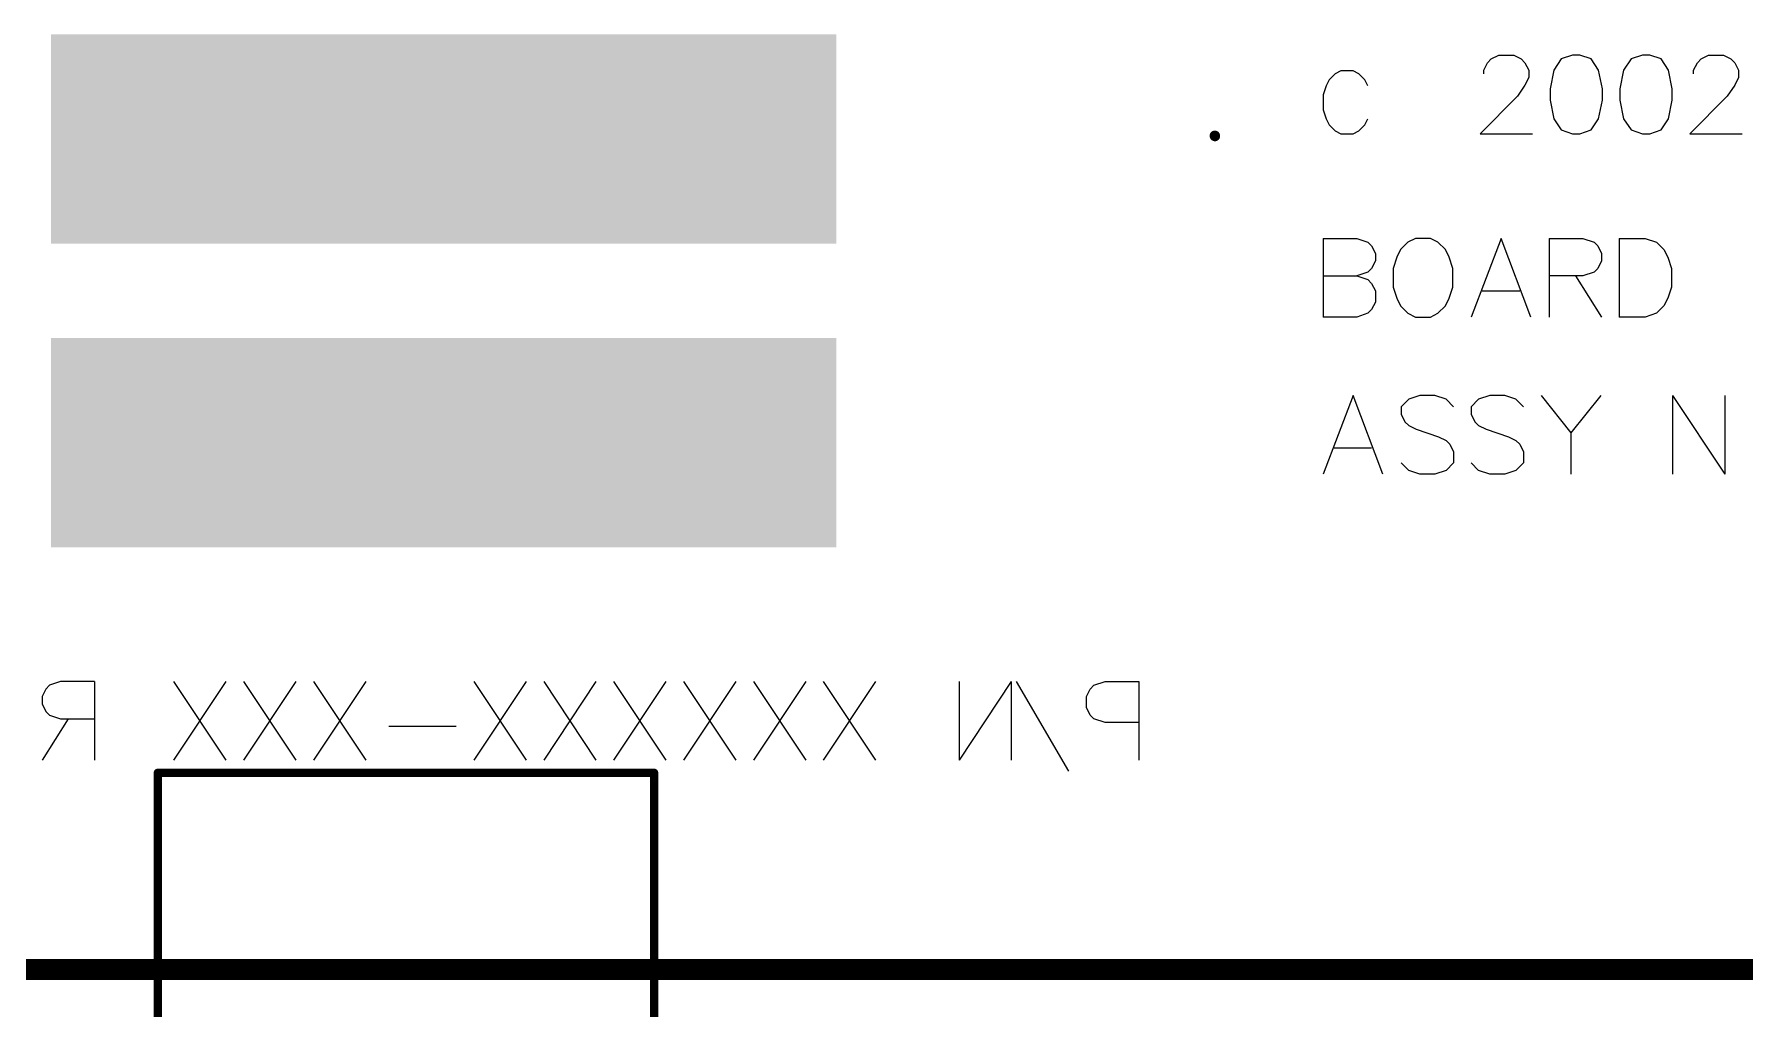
# Model space of a CAD drawing. Header units: millimetres. Extents: x 3.26 to 13.14, y 5.38 to 10.83.
# Drawn here: x 4.265 to 5.899, y 9.9 to 10.83 of the extents above; entities that cross this region are included whole.
import ezdxf

# ---------------------------------------------------------------- set-up
doc = ezdxf.new("R2010")
doc.units = ezdxf.units.MM
doc.header["$MEASUREMENT"] = 0
for name, color, linetype in [('BottomLayer', 5, 'Continuous'), ('BottomSolder', 6, 'Continuous'), ('Mechanical1', 6, 'Continuous'), ('Mechanical13', 56, 'Continuous'), ('Mechanical15', 56, 'Continuous'), ('MultiLayer', 9, 'Continuous'), ('PadHoleLayer', 156, 'Continuous'), ('TopLayer', 1, 'Continuous'), ('TopOverlay', 2, 'Continuous'), ('TopSolder', 216, 'Continuous')]:
    doc.layers.add(name, color=color, linetype=linetype)

# ---------------------------------------------------------------- blocks, each defined once
blk = doc.blocks.new('61400416121_52')
at = {"layer": 'BottomLayer'}
for points, const_width in [([(-0.0632, 0.2654, 1), (-0.0352, 0.2654, 1)], 0.028), ([(0.0352, 0.2654, 1), (0.0632, 0.2654, 1)], 0.028), ([(-0.0632, 0.1866, 1), (-0.0352, 0.1866, 1)], 0.028), ([(0.0352, 0.1866, 1), (0.0632, 0.1866, 1)], 0.028), ([(-0.271, 0.0799, 1), (-0.2031, 0.0799, 1)], 0.0679), ([(0.2031, 0.0799, 1), (0.271, 0.0799, 1)], 0.0679)]:
    blk.add_lwpolyline(points, format="xyb", close=True, dxfattribs=dict(at, const_width=const_width))
at = {"layer": 'BottomSolder'}
for points, const_width in [([(-0.0642, 0.2654, 1), (-0.0342, 0.2654, 1)], 0.03), ([(0.0342, 0.2654, 1), (0.0642, 0.2654, 1)], 0.03), ([(-0.0642, 0.1866, 1), (-0.0342, 0.1866, 1)], 0.03), ([(0.0342, 0.1866, 1), (0.0642, 0.1866, 1)], 0.03), ([(-0.272, 0.0799, 1), (-0.2021, 0.0799, 1)], 0.0699), ([(0.2021, 0.0799, 1), (0.272, 0.0799, 1)], 0.0699)]:
    blk.add_lwpolyline(points, format="xyb", close=True, dxfattribs=dict(at, const_width=const_width))
at = {"layer": 'Mechanical13', "const_width": 0.00394}
for points in [[(-0.237, 0.3248), (-0.237, -0.3248)], [(0.237, 0.3248), (-0.237, 0.3248)], [(0.237, 0.3248), (0.237, -0.3248)], [(0.237, -0.3248), (-0.237, -0.3248)]]:
    blk.add_lwpolyline(points, dxfattribs=at)
at = {"layer": 'Mechanical13', "const_width": 0.00197}
for points in [[(-0.238, 0.3248, 1), (-0.236, 0.3248, 1)], [(-0.238, 0.3248, 1), (-0.236, 0.3248, 1)], [(0.236, 0.3248, 1), (0.238, 0.3248, 1)], [(0.236, 0.3248, 1), (0.238, 0.3248, 1)], [(-0.238, -0.3248, 1), (-0.236, -0.3248, 1)], [(-0.238, -0.3248, 1), (-0.236, -0.3248, 1)], [(0.236, -0.3248, 1), (0.238, -0.3248, 1)], [(0.236, -0.3248, 1), (0.238, -0.3248, 1)]]:
    blk.add_lwpolyline(points, format="xyb", close=True, dxfattribs=at)
at = {"layer": 'Mechanical15', "const_width": 0.00197}
for points in [[(0, 0.0197), (0, -0.0197)], [(0.0197, 0), (-0.0197, 0)]]:
    blk.add_lwpolyline(points, dxfattribs=at)
at = {"layer": 'Mechanical15', "const_width": 0.000984}
for points in [[(-0.0005, 0.0197, 1), (0.0005, 0.0197, 1)], [(-0.0202, 0, 1), (-0.0192, 0, 1)], [(0.0192, 0, 1), (0.0202, 0, 1)], [(-0.0005, -0.0197, 1), (0.0005, -0.0197, 1)]]:
    blk.add_lwpolyline(points, format="xyb", close=True, dxfattribs=at)
at = {"layer": 'MultiLayer'}
for points, const_width in [([(-0.0632, 0.2654, 1), (-0.0352, 0.2654, 1)], 0.028), ([(0.0352, 0.2654, 1), (0.0632, 0.2654, 1)], 0.028), ([(-0.0632, 0.1866, 1), (-0.0352, 0.1866, 1)], 0.028), ([(0.0352, 0.1866, 1), (0.0632, 0.1866, 1)], 0.028), ([(-0.271, 0.0799, 1), (-0.2031, 0.0799, 1)], 0.0679), ([(0.2031, 0.0799, 1), (0.271, 0.0799, 1)], 0.0679)]:
    blk.add_lwpolyline(points, format="xyb", close=True, dxfattribs=dict(at, const_width=const_width))
at = {"layer": 'PadHoleLayer'}
for points, const_width in [([(-0.0583, 0.2654, 1), (-0.0402, 0.2654, 1)], 0.0181), ([(0.0402, 0.2654, 1), (0.0583, 0.2654, 1)], 0.0181), ([(-0.0583, 0.1866, 1), (-0.0402, 0.1866, 1)], 0.0181), ([(0.0402, 0.1866, 1), (0.0583, 0.1866, 1)], 0.0181), ([(-0.2596, 0.0799, 1), (-0.2144, 0.0799, 1)], 0.0453), ([(0.2144, 0.0799, 1), (0.2596, 0.0799, 1)], 0.0453)]:
    blk.add_lwpolyline(points, format="xyb", close=True, dxfattribs=dict(at, const_width=const_width))
at = {"layer": 'TopLayer'}
for points, const_width in [([(-0.0632, 0.2654, 1), (-0.0352, 0.2654, 1)], 0.028), ([(0.0352, 0.2654, 1), (0.0632, 0.2654, 1)], 0.028), ([(-0.0632, 0.1866, 1), (-0.0352, 0.1866, 1)], 0.028), ([(0.0352, 0.1866, 1), (0.0632, 0.1866, 1)], 0.028), ([(-0.271, 0.0799, 1), (-0.2031, 0.0799, 1)], 0.0679), ([(0.2031, 0.0799, 1), (0.271, 0.0799, 1)], 0.0679)]:
    blk.add_lwpolyline(points, format="xyb", close=True, dxfattribs=dict(at, const_width=const_width))
at = {"layer": 'TopOverlay', "const_width": 0.00787}
for points in [[(0.237, 0.3248), (-0.237, 0.3248)], [(-0.237, 0.3248), (-0.237, 0.1598)], [(0.237, 0.3248), (0.237, 0.1598)], [(-0.237, 0), (-0.237, -0.3248)], [(0.237, 0), (0.237, -0.3248)], [(0.237, -0.3248), (-0.237, -0.3248)]]:
    blk.add_lwpolyline(points, dxfattribs=at)
at = {"layer": 'TopOverlay', "const_width": 0.00394}
for points in [[(-0.239, 0.3248, 1), (-0.235, 0.3248, 1)], [(-0.239, 0.3248, 1), (-0.235, 0.3248, 1)], [(0.235, 0.3248, 1), (0.239, 0.3248, 1)], [(0.235, 0.3248, 1), (0.239, 0.3248, 1)], [(-0.239, 0.1598, 1), (-0.235, 0.1598, 1)], [(0.235, 0.1598, 1), (0.239, 0.1598, 1)], [(-0.239, 0, 1), (-0.235, 0, 1)], [(0.235, 0, 1), (0.239, 0, 1)], [(-0.239, -0.3248, 1), (-0.235, -0.3248, 1)], [(-0.239, -0.3248, 1), (-0.235, -0.3248, 1)], [(0.235, -0.3248, 1), (0.239, -0.3248, 1)], [(0.235, -0.3248, 1), (0.239, -0.3248, 1)]]:
    blk.add_lwpolyline(points, format="xyb", close=True, dxfattribs=at)
at = {"layer": 'TopSolder'}
for points, const_width in [([(-0.0642, 0.2654, 1), (-0.0342, 0.2654, 1)], 0.03), ([(0.0342, 0.2654, 1), (0.0642, 0.2654, 1)], 0.03), ([(-0.0642, 0.1866, 1), (-0.0342, 0.1866, 1)], 0.03), ([(0.0342, 0.1866, 1), (0.0642, 0.1866, 1)], 0.03), ([(-0.272, 0.0799, 1), (-0.2021, 0.0799, 1)], 0.0699), ([(0.2021, 0.0799, 1), (0.272, 0.0799, 1)], 0.0699)]:
    blk.add_lwpolyline(points, format="xyb", close=True, dxfattribs=dict(at, const_width=const_width))

msp = doc.modelspace()

# ---------------------------------------------------------------- linework, layer by layer
at = {"layer": 'BottomLayer'}
for p, q in [((4.2902, 10.212), (4.2795, 10.2084)), ((4.3224, 10.212), (4.2902, 10.212)), ((4.3224, 10.212), (4.3224, 10.137)), ((4.448, 10.212), (4.3981, 10.137)), ((4.3981, 10.212), (4.448, 10.137)), ((4.5148, 10.212), (4.4648, 10.137)), ((4.4648, 10.212), (4.5148, 10.137)), ((4.5816, 10.212), (4.5316, 10.137)), ((4.5316, 10.212), (4.5816, 10.137)), ((4.7348, 10.212), (4.6848, 10.137)), ((4.6848, 10.212), (4.7348, 10.137)), ((4.8015, 10.212), (4.7516, 10.137)), ((4.7516, 10.212), (4.8015, 10.137)), ((4.8683, 10.212), (4.8183, 10.137)), ((4.8183, 10.212), (4.8683, 10.137)), ((4.9351, 10.212), (4.8851, 10.137)), ((4.8851, 10.212), (4.9351, 10.137)), ((5.0019, 10.212), (4.9519, 10.137)), ((4.9519, 10.212), (5.0019, 10.137)), ((5.0686, 10.212), (5.0186, 10.137)), ((5.0186, 10.212), (5.0686, 10.137)), ((5.1982, 10.212), (5.1483, 10.137)), ((5.1483, 10.212), (5.1483, 10.137)), ((5.1982, 10.212), (5.1982, 10.137)), ((5.2532, 10.1263), (5.2032, 10.212)), ((5.2772, 10.2084), (5.2879, 10.212)), ((5.2879, 10.212), (5.32, 10.212)), ((5.32, 10.212), (5.32, 10.137)), ((4.2759, 10.2048), (4.2724, 10.1977)), ((4.2724, 10.1977), (4.2724, 10.1906)), ((4.2795, 10.2084), (4.2759, 10.2048)), ((5.27, 10.1977), (5.2736, 10.2048)), ((5.27, 10.187), (5.27, 10.1977)), ((5.2736, 10.2048), (5.2772, 10.2084)), ((4.2724, 10.1906), (4.2759, 10.1834)), ((4.2759, 10.1834), (4.2795, 10.1798)), ((4.2795, 10.1798), (4.2902, 10.1763)), ((5.2736, 10.1798), (5.27, 10.187)), ((5.2772, 10.1763), (5.2736, 10.1798)), ((4.2974, 10.1763), (4.2724, 10.137)), ((4.2902, 10.1763), (4.3224, 10.1763)), ((4.668, 10.1691), (4.6037, 10.1691)), ((5.2879, 10.1727), (5.2772, 10.1763)), ((5.32, 10.1727), (5.2879, 10.1727))]:
    msp.add_line(p, q, dxfattribs=at)
at = {"layer": 'Mechanical1', "const_width": 0.02}
msp.add_lwpolyline([(4, 9.937), (10.299, 9.937)], dxfattribs=at)
at = {"layer": 'TopOverlay'}
for p, q in [((5.6496, 10.7957), (5.6531, 10.8028)), ((5.6531, 10.8028), (5.6567, 10.8064)), ((5.6567, 10.8064), (5.6639, 10.81)), ((5.6639, 10.81), (5.6781, 10.81)), ((5.6781, 10.81), (5.6853, 10.8064)), ((5.6853, 10.8064), (5.6888, 10.8028)), ((5.6888, 10.8028), (5.6924, 10.7957)), ((5.7235, 10.8064), (5.7163, 10.7957)), ((5.7342, 10.81), (5.7235, 10.8064)), ((5.7413, 10.81), (5.7342, 10.81)), ((5.752, 10.8064), (5.7413, 10.81)), ((5.7592, 10.7957), (5.752, 10.8064)), ((5.7903, 10.8064), (5.7831, 10.7957)), ((5.801, 10.81), (5.7903, 10.8064)), ((5.8081, 10.81), (5.801, 10.81)), ((5.8188, 10.8064), (5.8081, 10.81)), ((5.826, 10.7957), (5.8188, 10.8064)), ((5.8499, 10.7957), (5.8535, 10.8028)), ((5.8535, 10.8028), (5.857, 10.8064)), ((5.857, 10.8064), (5.8642, 10.81)), ((5.8642, 10.81), (5.8785, 10.81)), ((5.8785, 10.81), (5.8856, 10.8064)), ((5.8856, 10.8064), (5.8892, 10.8028)), ((5.8892, 10.8028), (5.8927, 10.7957)), ((5.5017, 10.7864), (5.4989, 10.7807)), ((5.5074, 10.7921), (5.5017, 10.7864)), ((5.5131, 10.795), (5.5074, 10.7921)), ((5.5246, 10.795), (5.5131, 10.795)), ((5.5303, 10.7921), (5.5246, 10.795)), ((5.536, 10.7864), (5.5303, 10.7921)), ((5.5388, 10.7807), (5.536, 10.7864)), ((5.6496, 10.7921), (5.6496, 10.7957)), ((5.6924, 10.7886), (5.6888, 10.7814)), ((5.6924, 10.7957), (5.6924, 10.7886)), ((5.7163, 10.7957), (5.7128, 10.7778)), ((5.7628, 10.7778), (5.7592, 10.7957)), ((5.7831, 10.7957), (5.7795, 10.7778)), ((5.8295, 10.7778), (5.826, 10.7957)), ((5.8499, 10.7921), (5.8499, 10.7957)), ((5.8927, 10.7886), (5.8892, 10.7814)), ((5.8927, 10.7957), (5.8927, 10.7886)), ((5.4989, 10.7807), (5.496, 10.7721)), ((5.496, 10.7721), (5.496, 10.7579)), ((5.6817, 10.7707), (5.646, 10.735)), ((5.6888, 10.7814), (5.6817, 10.7707)), ((5.7128, 10.7778), (5.7128, 10.7671)), ((5.7628, 10.7671), (5.7628, 10.7778)), ((5.7795, 10.7778), (5.7795, 10.7671)), ((5.8295, 10.7671), (5.8295, 10.7778)), ((5.882, 10.7707), (5.8463, 10.735)), ((5.8892, 10.7814), (5.882, 10.7707)), ((5.496, 10.7579), (5.4989, 10.7493)), ((5.7128, 10.7671), (5.7163, 10.7493)), ((5.7592, 10.7493), (5.7628, 10.7671)), ((5.7795, 10.7671), (5.7831, 10.7493)), ((5.826, 10.7493), (5.8295, 10.7671)), ((5.4989, 10.7493), (5.5017, 10.7436)), ((5.5017, 10.7436), (5.5074, 10.7379)), ((5.5074, 10.7379), (5.5131, 10.735)), ((5.5131, 10.735), (5.5246, 10.735)), ((5.5246, 10.735), (5.5303, 10.7379)), ((5.5303, 10.7379), (5.536, 10.7436)), ((5.536, 10.7436), (5.5388, 10.7493)), ((5.646, 10.735), (5.696, 10.735)), ((5.7163, 10.7493), (5.7235, 10.7386)), ((5.7235, 10.7386), (5.7342, 10.735)), ((5.7342, 10.735), (5.7413, 10.735)), ((5.7413, 10.735), (5.752, 10.7386)), ((5.752, 10.7386), (5.7592, 10.7493)), ((5.7831, 10.7493), (5.7903, 10.7386)), ((5.7903, 10.7386), (5.801, 10.735)), ((5.801, 10.735), (5.8081, 10.735)), ((5.8081, 10.735), (5.8188, 10.7386)), ((5.8188, 10.7386), (5.826, 10.7493)), ((5.8463, 10.735), (5.8963, 10.735)), ((5.496, 10.635), (5.496, 10.56)), ((5.496, 10.635), (5.5281, 10.635)), ((5.5281, 10.635), (5.5388, 10.6314)), ((5.5388, 10.6314), (5.5424, 10.6278)), ((5.5424, 10.6278), (5.546, 10.6207)), ((5.546, 10.6207), (5.546, 10.6136)), ((5.5699, 10.6243), (5.5663, 10.6171)), ((5.5771, 10.6314), (5.5699, 10.6243)), ((5.5842, 10.635), (5.5771, 10.6314)), ((5.5985, 10.635), (5.5842, 10.635)), ((5.6056, 10.6314), (5.5985, 10.635)), ((5.6128, 10.6243), (5.6056, 10.6314)), ((5.6163, 10.6171), (5.6128, 10.6243)), ((5.666, 10.635), (5.6374, 10.56)), ((5.6945, 10.56), (5.666, 10.635)), ((5.712, 10.635), (5.712, 10.56)), ((5.712, 10.635), (5.7442, 10.635)), ((5.7442, 10.635), (5.7549, 10.6314)), ((5.7549, 10.6314), (5.7584, 10.6278)), ((5.7584, 10.6278), (5.762, 10.6207)), ((5.762, 10.6207), (5.762, 10.6136)), ((5.7788, 10.635), (5.7788, 10.56)), ((5.7788, 10.635), (5.8038, 10.635)), ((5.8038, 10.635), (5.8145, 10.6314)), ((5.8145, 10.6314), (5.8216, 10.6243)), ((5.8216, 10.6243), (5.8252, 10.6171)), ((5.5424, 10.6064), (5.5388, 10.6028)), ((5.546, 10.6136), (5.5424, 10.6064)), ((5.5663, 10.6171), (5.5628, 10.6064)), ((5.5628, 10.6064), (5.5628, 10.5886)), ((5.6199, 10.6064), (5.6163, 10.6171)), ((5.6199, 10.5886), (5.6199, 10.6064)), ((5.7584, 10.6064), (5.7549, 10.6028)), ((5.762, 10.6136), (5.7584, 10.6064)), ((5.8252, 10.6171), (5.8288, 10.6064)), ((5.8288, 10.6064), (5.8288, 10.5886)), ((5.496, 10.5993), (5.5281, 10.5993)), ((5.5388, 10.6028), (5.5281, 10.5993)), ((5.5281, 10.5993), (5.5388, 10.5957)), ((5.5388, 10.5957), (5.5424, 10.5921)), ((5.5424, 10.5921), (5.546, 10.585)), ((5.5628, 10.5886), (5.5663, 10.5779)), ((5.6163, 10.5779), (5.6199, 10.5886)), ((5.7442, 10.5993), (5.712, 10.5993)), ((5.737, 10.5993), (5.762, 10.56)), ((5.7549, 10.6028), (5.7442, 10.5993)), ((5.8288, 10.5886), (5.8252, 10.5779)), ((5.546, 10.5743), (5.5424, 10.5671)), ((5.546, 10.585), (5.546, 10.5743)), ((5.5663, 10.5779), (5.5699, 10.5707)), ((5.6128, 10.5707), (5.6163, 10.5779)), ((5.6481, 10.585), (5.6838, 10.585)), ((5.8252, 10.5779), (5.8216, 10.5707)), ((5.5281, 10.56), (5.496, 10.56)), ((5.5388, 10.5636), (5.5281, 10.56)), ((5.5424, 10.5671), (5.5388, 10.5636)), ((5.5699, 10.5707), (5.5771, 10.5636)), ((5.5771, 10.5636), (5.5842, 10.56)), ((5.5842, 10.56), (5.5985, 10.56)), ((5.5985, 10.56), (5.6056, 10.5636)), ((5.6056, 10.5636), (5.6128, 10.5707)), ((5.8038, 10.56), (5.7788, 10.56)), ((5.8145, 10.5636), (5.8038, 10.56)), ((5.8216, 10.5707), (5.8145, 10.5636)), ((5.5246, 10.485), (5.496, 10.41)), ((5.5531, 10.41), (5.5246, 10.485)), ((5.5778, 10.4814), (5.5706, 10.4743)), ((5.5706, 10.4743), (5.5706, 10.4671)), ((5.5885, 10.485), (5.5778, 10.4814)), ((5.6028, 10.485), (5.5885, 10.485)), ((5.6135, 10.4814), (5.6028, 10.485)), ((5.6206, 10.4743), (5.6135, 10.4814)), ((5.6445, 10.4814), (5.6374, 10.4743)), ((5.6374, 10.4743), (5.6374, 10.4671)), ((5.6553, 10.485), (5.6445, 10.4814)), ((5.6695, 10.485), (5.6553, 10.485)), ((5.6802, 10.4814), (5.6695, 10.485)), ((5.6874, 10.4743), (5.6802, 10.4814)), ((5.7042, 10.485), (5.7327, 10.4493)), ((5.7613, 10.485), (5.7327, 10.4493)), ((5.8299, 10.485), (5.8299, 10.41)), ((5.8299, 10.485), (5.8798, 10.41)), ((5.8798, 10.485), (5.8798, 10.41)), ((5.5706, 10.4671), (5.5742, 10.46)), ((5.5742, 10.46), (5.5778, 10.4564)), ((5.6374, 10.4671), (5.641, 10.46)), ((5.641, 10.46), (5.6445, 10.4564)), ((5.5778, 10.4564), (5.5849, 10.4528)), ((5.5849, 10.4528), (5.6063, 10.4457)), ((5.6063, 10.4457), (5.6135, 10.4421)), ((5.6135, 10.4421), (5.617, 10.4386)), ((5.6445, 10.4564), (5.6517, 10.4528)), ((5.6517, 10.4528), (5.6731, 10.4457)), ((5.6731, 10.4457), (5.6802, 10.4421)), ((5.6802, 10.4421), (5.6838, 10.4386)), ((5.7327, 10.4493), (5.7327, 10.41)), ((5.5067, 10.435), (5.5424, 10.435)), ((5.617, 10.4386), (5.6206, 10.4314)), ((5.6206, 10.4314), (5.6206, 10.4207)), ((5.6838, 10.4386), (5.6874, 10.4314)), ((5.6874, 10.4314), (5.6874, 10.4207)), ((5.5778, 10.4136), (5.5706, 10.4207)), ((5.5885, 10.41), (5.5778, 10.4136)), ((5.6028, 10.41), (5.5885, 10.41)), ((5.6135, 10.4136), (5.6028, 10.41)), ((5.6206, 10.4207), (5.6135, 10.4136)), ((5.6445, 10.4136), (5.6374, 10.4207)), ((5.6553, 10.41), (5.6445, 10.4136)), ((5.6695, 10.41), (5.6553, 10.41)), ((5.6802, 10.4136), (5.6695, 10.41)), ((5.6874, 10.4207), (5.6802, 10.4136))]:
    msp.add_line(p, q, dxfattribs=at)
at = {"layer": 'TopOverlay', "const_width": 0.01}
msp.add_lwpolyline([(5.3927, 10.7328, -0.000728), (5.3926, 10.733)], format="xyb", dxfattribs=at)
at = {"layer": 'TopOverlay', "const_width": 0.005}
for points in [[(5.3901, 10.733, 1), (5.3951, 10.733, 1)], [(5.3902, 10.7328, 1), (5.3952, 10.7328, 1)]]:
    msp.add_lwpolyline(points, format="xyb", close=True, dxfattribs=at)
at = {"layer": 'TopOverlay'}
for points in [[(4.281, 10.63), (5.031, 10.63), (4.281, 10.83), (5.031, 10.83)], [(4.281, 10.34), (5.031, 10.34), (4.281, 10.54), (5.031, 10.54)]]:
    msp.add_solid(points, dxfattribs=at)

# ---------------------------------------------------------------- block references
at = {"rotation": 180}
msp.add_blockref('61400416121_52', (4.62, 9.8), dxfattribs=at)

doc.saveas('drawing.dxf')
